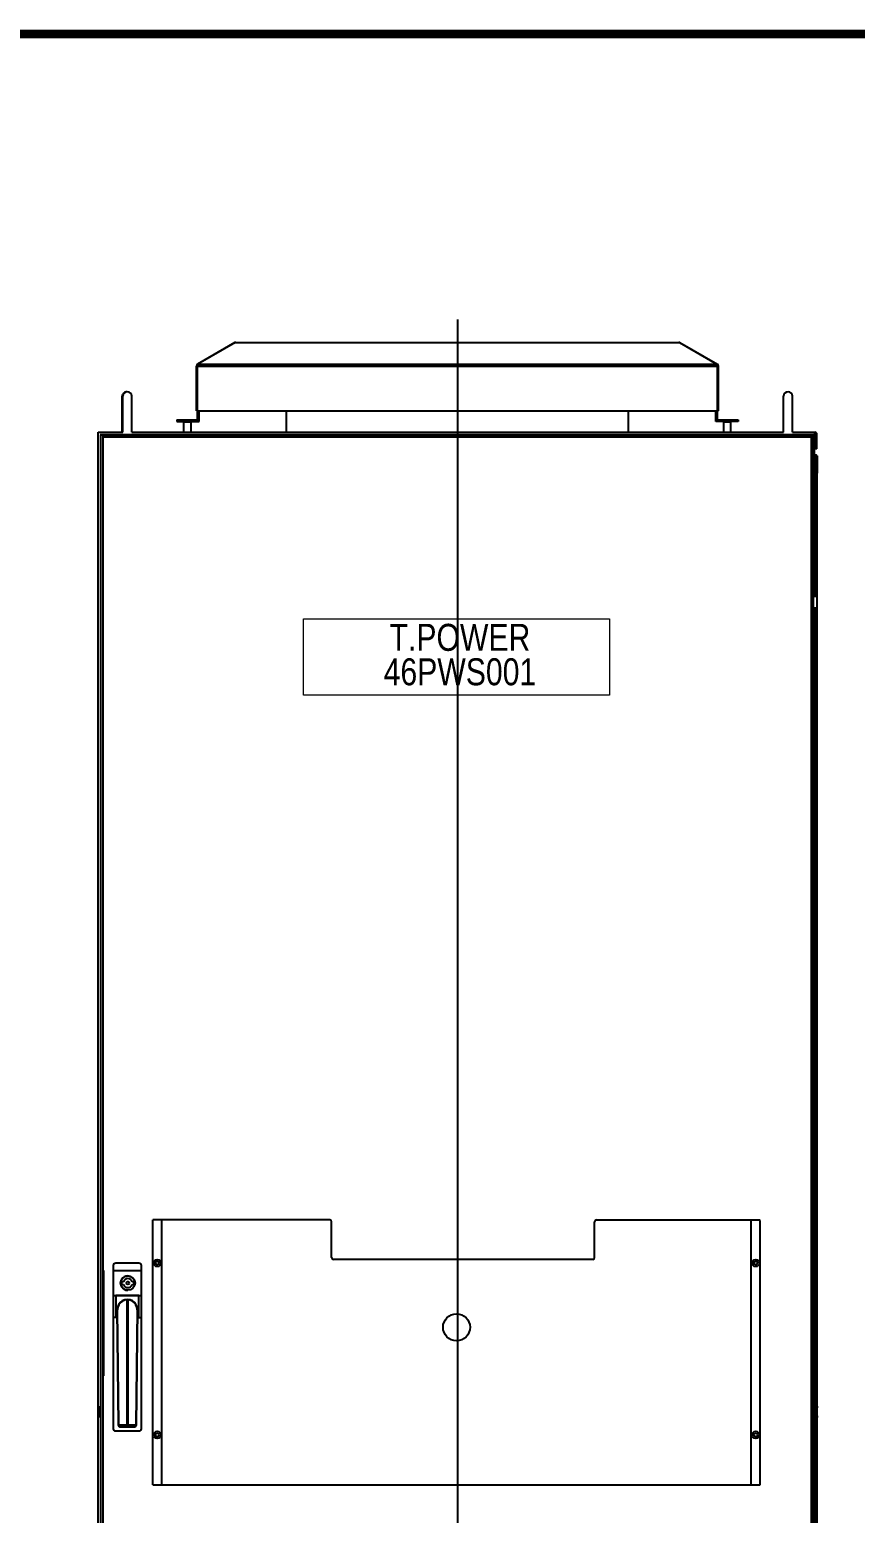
# Model space of a CAD drawing. Extents: x 81444 to 119867, y -54538 to -28747.
# Drawn here: x 82895 to 83813, y -39817 to -38168 of the extents above; entities that cross this region are included whole.
import ezdxf
from ezdxf.enums import TextEntityAlignment as Align
from ezdxf.lldxf.tags import DXFTag

# ---------------------------------------------------------------- set-up
doc = ezdxf.new("R2010")
doc.units = 0
doc.header["$LTSCALE"] = 100
doc.header["$MEASUREMENT"] = 0
doc.layers.add('HLSTK', color=7, linetype='Continuous')
doc.layers.add('t', color=1, linetype='Continuous')
doc.styles.add('HZ', font='arial.ttf', dxfattribs={"width": 0.7})
doc.styles.get("Standard").update_dxf_attribs({"font": ''})
doc.styles.get('Standard').set_extended_font_data('SimSun')
tags = doc.linetypes.add('CENTER', pattern=[2, 1.25, -0.25, 0.25, -0.25]).pattern_tags.tags
tags[10:11] = [DXFTag(74, 4), DXFTag(75, 0), DXFTag(340, '0'), DXFTag(46, 1.0), DXFTag(50, 0.0), DXFTag(44, 0.0), DXFTag(45, 0.0)]
tags[8:9] = [DXFTag(74, 4), DXFTag(75, 0), DXFTag(340, '0'), DXFTag(46, 1.0), DXFTag(50, 0.0), DXFTag(44, 0.0), DXFTag(45, 0.0)]
tags[6:7] = [DXFTag(74, 4), DXFTag(75, 0), DXFTag(340, '0'), DXFTag(46, 1.0), DXFTag(50, 0.0), DXFTag(44, 0.0), DXFTag(45, 0.0)]
tags[4:5] = [DXFTag(74, 4), DXFTag(75, 0), DXFTag(340, '0'), DXFTag(46, 1.0), DXFTag(50, 0.0), DXFTag(44, 0.0), DXFTag(45, 0.0)]
tags = doc.linetypes.add('HIDDEN', pattern=[0.375, 0.25, -0.125]).pattern_tags.tags
tags[6:7] = [DXFTag(74, 4), DXFTag(75, 0), DXFTag(340, '0'), DXFTag(46, 1.0), DXFTag(50, 0.0), DXFTag(44, 0.0), DXFTag(45, 0.0)]
tags[4:5] = [DXFTag(74, 4), DXFTag(75, 0), DXFTag(340, '0'), DXFTag(46, 1.0), DXFTag(50, 0.0), DXFTag(44, 0.0), DXFTag(45, 0.0)]
tags = doc.linetypes.add('HIDDEN2', pattern=[0.1875, 0.125, -0.0625]).pattern_tags.tags
tags[6:7] = [DXFTag(74, 4), DXFTag(75, 0), DXFTag(340, '0'), DXFTag(46, 1.0), DXFTag(50, 0.0), DXFTag(44, 0.0), DXFTag(45, 0.0)]
tags[4:5] = [DXFTag(74, 4), DXFTag(75, 0), DXFTag(340, '0'), DXFTag(46, 1.0), DXFTag(50, 0.0), DXFTag(44, 0.0), DXFTag(45, 0.0)]

# ---------------------------------------------------------------- blocks, each defined once
blk = doc.blocks.new('图框')
at = {"layer": 't', "color": 7, "const_width": 9.62}
blk.add_lwpolyline([(4115.6, -3151.6), (4115.6, 0), (0, 0), (0, -3151.6)], close=True, dxfattribs=at)
at = {"color": 7, "flags": 8}
for tag, p, height in [('DWG.NAME:', (1381.6, -2910.4), 25), ('PROJECTNAME:', (3125.5, -2912.8), 24), ('PROJECTNAME：', (3339.1, -2913.1), 25), ('DWG.NO.:', (3128.2, -3030.4), 24), ('图纸编号', (3315.4, -3052.4), 24), ('FILENO.:', (3128.7, -3106.1), 24), ('文档号', (3317.7, -3124.1), 24)]:
    blk.add_attdef(tag, p, '', height=height, dxfattribs=at)
for tag, p in [('图纸名称:', (1377.8, -2965.9)), ('项目名称：', (3121.6, -2984.3)), ('项目名称：', (3325, -2984.3))]:
    blk.add_attdef(tag, text='', height=25, dxfattribs=at).set_placement(p, align=Align.BOTTOM_LEFT)
for tag, height, p in [('RENLIU', 24, (698.2, -2950.4)), ('SHUFENWANG', 24, (885.8, -2950.4)), ('FANGHOU', 24, (1069.7, -2950.4)), ('DANDANLI', 24, (1250, -2950.4)), ('A', 23, (59.9, -2974.9)), ('设计时间', 23, (213.9, -2974.9)), ('刘仁', 23, (698.2, -3002.2)), ('王姝芬', 23, (885.8, -3002.2)), ('侯方', 23, (1069.7, -3002.2)), ('李丹丹', 23, (1250, -3002.2)), ('#10STATIONONTROLCABINETCOVER', 30, (1777.9, -3017.2)), ('PAGEXOFX', 24, (3953.7, -3039.1)), ('REV.', 24, (59.4, -3063)), ('DATE', 24, (208.9, -3063)), ('DESCRIPTION', 24, (451.7, -3063)), ('PREPARED', 24, (698.2, -3063)), ('CHECKED', 24, (885.8, -3063)), ('SIGNED', 24, (1069.7, -3063)), ('APPROVED', 24, (1250, -3063)), ('图纸名称', 30, (1777.9, -3094.7)), ('第几页共几页', 24, (3953.7, -3114.1))]:
    blk.add_attdef(tag, text='', height=height, dxfattribs=at).set_placement(p, align=Align.MIDDLE)
at = {"color": 7, "width": 0.8, "flags": 8}
blk.add_attdef('HANGZHOUHOLLYSYSAUTOMATIONCO.,LTD.', text='', height=24, dxfattribs=at).set_placement((2770.1, -3045.7), align=Align.MIDDLE)

msp = doc.modelspace()

# ---------------------------------------------------------------- linework, layer by layer
at = {"color": 1, "linetype": 'CENTER'}
msp.add_line((83370.7, -38490.1), (83370.7, -40733.8), dxfattribs=at)
at = {"color": 7, "linetype": 'Continuous'}
for p, q in [((83123.5, -38515.8), (83081.8, -38539.9)), ((83124, -38515.8), (83082.3, -38539.9)), ((83123.5, -38515.8), (83123.6, -38516)), ((83124, -38515.8), (83617.4, -38515.8)), ((83124.6, -38515.5), (83616.8, -38515.5)), ((83617.4, -38515.8), (83659.1, -38539.9)), ((83617.9, -38515.8), (83617.8, -38516)), ((83617.9, -38515.8), (83659.6, -38539.9)), ((83080.7, -38591.5), (83080.7, -38541.8)), ((83080.7, -38541.8), (83081.7, -38541.8)), ((83081.7, -38591.5), (83081.7, -38541.8)), ((83081.7, -38541.8), (83659.7, -38541.8)), ((83081.8, -38539.9), (83082.1, -38540.4)), ((83082.3, -38539.9), (83659.1, -38539.9)), ((83659.6, -38539.9), (83659.3, -38540.4)), ((83659.7, -38591.5), (83659.7, -38541.8)), ((83660.7, -38541.8), (83659.7, -38541.8)), ((83660.7, -38591.5), (83660.7, -38541.8)), ((82998.2, -38615.5), (82998.2, -38575.5)), ((82998.8, -38615.5), (82998.8, -38575.5)), ((83008.8, -38615.5), (83008.8, -38575.5)), ((83733.2, -38615.5), (83733.2, -38575.5)), ((83743.2, -38615.5), (83743.2, -38575.5)), ((83058.7, -38601.5), (83058.7, -38603.5)), ((83058.7, -38601.5), (83081.7, -38601.5)), ((83061.7, -38601.5), (83061.7, -38603.5)), ((83080.7, -38591.5), (83081.7, -38591.5)), ((83081.7, -38601.5), (83081.7, -38591.5)), ((83081.7, -38591.5), (83659.7, -38591.5)), ((83083.7, -38603.5), (83081.7, -38601.5)), ((83083.7, -38603.5), (83083.7, -38591.5)), ((83180.7, -38615.5), (83180.7, -38591.5)), ((83560.7, -38615.5), (83560.7, -38591.5)), ((83657.7, -38603.5), (83657.7, -38591.5)), ((83657.7, -38603.5), (83659.7, -38601.5)), ((83659.7, -38601.5), (83659.7, -38591.5)), ((83660.7, -38591.5), (83659.7, -38591.5)), ((83659.7, -38601.5), (83682.7, -38601.5)), ((83679.7, -38601.5), (83679.7, -38603.5)), ((83682.7, -38601.5), (83682.7, -38603.5)), ((82971.5, -40573), (82971.5, -38615.5)), ((82971.5, -38615.5), (82998.8, -38615.5)), ((82973.5, -38617.8), (83767.9, -38617.8)), ((83008.8, -38615.5), (83733.2, -38615.5)), ((83058.7, -38603.5), (83083.7, -38603.5)), ((83067.2, -38603.5), (83066.7, -38604)), ((83066.7, -38615.5), (83066.7, -38604)), ((83066.7, -38604), (83074.7, -38604)), ((83074.2, -38603.5), (83074.7, -38604)), ((83074.7, -38615.5), (83074.7, -38604)), ((83682.7, -38603.5), (83657.7, -38603.5)), ((83667.2, -38603.5), (83666.7, -38604)), ((83666.7, -38615.5), (83666.7, -38604)), ((83666.7, -38604), (83674.7, -38604)), ((83674.2, -38603.5), (83674.7, -38604)), ((83674.7, -38615.5), (83674.7, -38604)), ((83743.2, -38615.5), (83767.9, -38615.5)), ((83767.9, -38634), (83767.9, -38615.5)), ((83768.2, -38634), (83768.2, -38617.8)), ((83770.2, -38617.8), (83768.2, -38617.8)), ((83770.2, -38634), (83770.2, -38617.8)), ((82974.5, -40593.5), (82974.5, -38618.5)), ((82974.5, -38618.5), (83766.5, -38618.5)), ((82976.8, -38618.5), (82976.8, -39547.5)), ((83764.2, -38620.8), (82976.8, -38620.8)), ((83764.2, -40593.5), (83764.2, -38618.5)), ((83766.5, -40593.5), (83766.5, -38618.5)), ((83767.9, -38634), (83766.5, -38634)), ((83767.5, -38658.6), (83767.5, -38634)), ((83770.2, -38634), (83768.2, -38634)), ((83768.1, -38658.1), (83768.1, -38642.2)), ((83768.1, -38642.2), (83768.5, -38642.2)), ((83768.5, -38641.5), (83768.5, -38661)), ((83768.5, -38641.5), (83770.5, -38641.5)), ((83770.5, -38641.5), (83770.5, -38661)), ((83766.5, -38658.6), (83767.6, -38658.6)), ((83768.5, -38659.8), (83766.5, -38659.8)), ((83766.5, -38661), (83767.6, -38661)), ((83767.6, -38658.6), (83767.6, -38659.8)), ((83767.6, -38799), (83767.6, -38661)), ((83768.1, -38661), (83767.6, -38661)), ((83768.1, -38658.1), (83768.5, -38658.1)), ((83768.1, -38661), (83768.1, -38799)), ((83768.1, -38661), (83770.5, -38661)), ((83770.5, -40573), (83770.5, -38661)), ((83767.6, -39699), (83767.6, -38810)), ((83768.1, -38810), (83768.1, -39699)), ((82973.9, -38860), (82973.9, -39699)), ((82976.8, -39547.5), (82976.8, -40593.5)), ((82977.4, -39547.5), (82977.4, -39664.5)), ((82970.8, -39699), (82973.2, -39699)), ((82972, -39699), (82972, -39710)), ((82972.8, -39710), (82972.8, -39699)), ((82973.4, -39699), (82973.4, -39710)), ((82973.4, -39699), (82973.8, -39699)), ((83766.6, -39699), (83765.2, -39699)), ((83767.1, -39699), (83765.7, -39699)), ((83767.2, -39699), (83765.8, -39699)), ((83767.7, -39699), (83766.3, -39699)), ((83767.9, -39699), (83766.5, -39699)), ((83767.9, -39699), (83766.5, -39699)), ((83766.6, -39710), (83766.6, -39699)), ((83766.8, -39699), (83769.2, -39699)), ((83768.4, -39699), (83767, -39699)), ((83768.4, -39699), (83767, -39699)), ((83768.5, -39699), (83767.1, -39699)), ((83767.1, -39710), (83767.1, -39699)), ((83767.2, -39710), (83767.2, -39699)), ((83767.2, -39699), (83767.2, -39710)), ((83767.4, -39699), (83769.8, -39699)), ((83769, -39699), (83767.6, -39699)), ((83767.7, -39710), (83767.7, -39699)), ((83767.7, -39699), (83767.7, -39710)), ((83767.8, -39699), (83767.8, -39710)), ((83767.9, -39710), (83767.9, -39699)), ((83767.9, -39710), (83767.9, -39699)), ((83768, -39710), (83768, -39699)), ((83768.1, -39699), (83770.5, -39699)), ((83768.1, -39699), (83770.5, -39699)), ((83768.3, -39699), (83768.3, -39710)), ((83768.4, -39710), (83768.4, -39699)), ((83768.4, -39710), (83768.4, -39699)), ((83768.5, -39699), (83768.5, -39710)), ((83768.5, -39710), (83768.5, -39699)), ((83768.5, -39699), (83768.5, -39710)), ((83768.5, -39710), (83768.5, -39699)), ((83768.6, -39710), (83768.6, -39699)), ((83768.7, -39699), (83771.1, -39699)), ((83769, -39699), (83769, -39710)), ((83769, -39710), (83769, -39699)), ((83769, -39699), (83769, -39710)), ((83769.1, -39699), (83769.1, -39710)), ((83769.1, -39710), (83769.1, -39699)), ((83769.3, -39710), (83769.3, -39699)), ((83769.3, -39710), (83769.3, -39699)), ((83769.6, -39699), (83769.6, -39710)), ((83769.8, -39710), (83769.8, -39699)), ((83769.8, -39710), (83769.8, -39699)), ((83769.9, -39710), (83769.9, -39699)), ((83770.4, -39710), (83770.4, -39699)), ((82970.8, -39710), (82973.2, -39710)), ((82973.4, -39710), (82973.8, -39710)), ((82973.9, -39710), (82973.9, -40399)), ((83766.6, -39710), (83765.2, -39710)), ((83767.1, -39710), (83765.7, -39710)), ((83767.2, -39710), (83765.8, -39710)), ((83767.7, -39710), (83766.3, -39710)), ((83767.9, -39710), (83766.5, -39710)), ((83767.9, -39710), (83766.5, -39710)), ((83766.8, -39710), (83769.2, -39710)), ((83768.4, -39710), (83767, -39710)), ((83768.4, -39710), (83767, -39710)), ((83768.5, -39710), (83767.1, -39710)), ((83767.4, -39710), (83769.8, -39710)), ((83767.6, -40399), (83767.6, -39710)), ((83769, -39710), (83767.6, -39710)), ((83768.1, -39710), (83770.5, -39710)), ((83768.1, -39710), (83768.1, -40399)), ((83768.1, -39710), (83770.5, -39710)), ((83768.7, -39710), (83771.1, -39710))]:
    msp.add_line(p, q, dxfattribs=at)
at = {"linetype": 'HIDDEN'}
for p, q in [((83228.8, -39491.3), (83032.2, -39491)), ((83230.8, -39533.2), (83230.8, -39493.3)), ((83523.2, -39533.2), (83523.2, -39493.3)), ((83521.2, -39535.2), (83232.8, -39535.2))]:
    msp.add_line(p, q, dxfattribs=at)
at = {"color": 7, "linetype": 'HIDDEN'}
for p, q in [((83032.2, -39785.9), (83032.2, -39491)), ((83042.2, -39785.9), (83042.2, -39491)), ((83697.2, -39785.9), (83697.2, -39491.9)), ((83707.2, -39785.9), (83707.2, -39491.9)), ((83032.2, -39785.9), (83707.2, -39785.9))]:
    msp.add_line(p, q, dxfattribs=at)
at = {"color": 0, "linetype": 'HIDDEN'}
msp.add_line((83525.2, -39491.3), (83707.2, -39491.3), dxfattribs=at)
for p, q in [((82988.5, -39547.5), (83019.2, -39547.5)), ((82988.5, -39575.4), (83019.2, -39575.4))]:
    msp.add_line(p, q)
at = {"color": 4, "linetype": 'Continuous'}
for p, q in [((82997.4, -39560), (82997.4, -39563)), ((82999.6, -39560), (82997.4, -39560)), ((82997.4, -39563), (82999.6, -39563)), ((83011.4, -39560.1), (83009.2, -39560.1)), ((83009.2, -39563.1), (83011.4, -39563.1)), ((83011.4, -39563.1), (83011.4, -39560.1))]:
    msp.add_line(p, q, dxfattribs=at)
at = {"lineweight": -3}
for p, q in [((83003.2, -39580), (83003.2, -39721.8)), ((83004.5, -39580), (83004.5, -39721.8)), ((82991.2, -39599.6), (82988.5, -39599.6)), ((83016.5, -39599.6), (83019.2, -39599.6)), ((82994.6, -39719.2), (83003.2, -39719.2)), ((83004.5, -39719.2), (83013.2, -39719.2))]:
    msp.add_line(p, q, dxfattribs=at)
at = {"color": 3, "linetype": 'Continuous'}
for p, q in [((83767.3, -39699), (83769.7, -39699)), ((83767.9, -39699), (83770.3, -39699)), ((83768.6, -39699), (83771, -39699)), ((83768.6, -39699), (83771, -39699)), ((83769.2, -39699), (83771.6, -39699)), ((83767.3, -39710), (83769.7, -39710)), ((83767.9, -39710), (83770.3, -39710)), ((83768.6, -39710), (83771, -39710)), ((83768.6, -39710), (83771, -39710)), ((83769.2, -39710), (83771.6, -39710))]:
    msp.add_line(p, q, dxfattribs=at)
at = {"lineweight": 20}
msp.add_lwpolyline([(83199.6, -38822.8), (83539.6, -38822.8), (83539.6, -38907.8), (83199.6, -38907.8)], close=True, dxfattribs=at)
msp.add_lwpolyline([(82991.1, -39539.1), (83016.6, -39539.1, -0.414214), (83019.2, -39541.7), (83019.2, -39723.6, -0.414214), (83016.6, -39726.2), (82991.1, -39726.2, -0.414214), (82988.5, -39723.6), (82988.5, -39541.7, -0.414214)], format="xyb", close=True)
at = {"lineweight": -3}
msp.add_lwpolyline([(83016.5, -39599.6), (83016.5, -39575.4), (82991.2, -39575.4), (82991.2, -39599.6)], dxfattribs=at)
for points in [[(83015.2, -39591), (83013.6, -39719.2, -0.40988), (83011, -39721.8), (82996.8, -39721.8, -0.40988), (82994.2, -39719.2), (82992.5, -39591)], [(83003.2, -39721.4), (82996.8, -39721.4, -0.40988), (82994.6, -39719.2), (82992.9, -39591)], [(83014.8, -39591), (83013.2, -39719.2, -0.40988), (83011, -39721.4), (83004.5, -39721.4)]]:
    msp.add_lwpolyline(points, format="xyb", dxfattribs=at)
at = {"color": 7, "linetype": 'HIDDEN'}
for centre, radius in [((83037.2, -39539.2), 4), ((83037.2, -39539.2), 2), ((83702.2, -39539.2), 4), ((83702.2, -39539.2), 2), ((83037.2, -39730.3), 4), ((83037.2, -39730.3), 2), ((83702.2, -39730.3), 4), ((83702.2, -39730.3), 2)]:
    msp.add_circle(centre, radius, dxfattribs=at)
at = {"color": 4, "linetype": 'Continuous'}
for radius in [8, 1.6]:
    msp.add_circle((83004.4, -39561.5), radius, dxfattribs=at)
at = {"linetype": 'HIDDEN2'}
msp.add_circle((83369.7, -39610.6), 15, dxfattribs=at)
at = {"color": 7, "linetype": 'Continuous'}
for centre, radius, start, end in [((83124.6, -38517.7), 2.2, 90, 120), ((83616.8, -38517.7), 2.2, 60, 90), ((83082.9, -38541.8), 2.2, 120, 180), ((83109, -38548.5), 28.1, 164.5161, 164.989), ((83632.4, -38548.5), 28.1, 15.011, 15.4839), ((83658.5, -38541.8), 2.2, 0, 60), ((83003.2, -38575.5), 5, 86.537, 180), ((83003.8, -38575.5), 5, 0, 180), ((83738.2, -38575.5), 5, 0, 180), ((83767.9, -38617.8), 2.3, 0, 90), ((83767.9, -38617.8), 0.3, 0, 90), ((83769.3, -38642.2), 1.2, 32.7273, 180), ((83767.6, -38658.1), 0.5, 270, 0), ((83767.6, -38658.1), 1.7, 270, 302.2595)]:
    msp.add_arc(centre, radius, start, end, dxfattribs=at)
at = {"linetype": 'HIDDEN'}
for centre, start, end in [((83228.8, -39493.3), 0, 90), ((83525.2, -39493.3), 90, 180), ((83232.8, -39533.2), 180, 270), ((83521.2, -39533.2), 270, 0)]:
    msp.add_arc(centre, 2, start, end, dxfattribs=at)
at = {"color": 4, "linetype": 'Continuous'}
for radius, start, end in [(8, 89.4964, 270), (5, 16.954, 162.0388), (8, 0, 89.4964), (5, 196.954, 342.0388)]:
    msp.add_arc((83004.4, -39561.5), radius, start, end, dxfattribs=at)
at = {"lineweight": -3}
for radius in [11.3, 10.9]:
    msp.add_arc((83003.9, -39591), radius, 358.302, 181.698, dxfattribs=at)
at = {"color": 7, "linetype": 'Continuous'}
for points, start_tangent, end_tangent in [([(83124, -38515.8), (83124.2, -38515.6)], (0.721412, 0.692506), (0.835895, 0.548889)), ([(83124.2, -38515.6), (83124.4, -38515.5)], (0.835895, 0.548889), (0.949224, 0.3146)), ([(83124.4, -38515.5), (83124.6, -38515.5)], (0.949224, 0.3146), (1, 0)), ([(83617, -38515.5), (83616.8, -38515.5)], (-0.949224, 0.3146), (-1, 0)), ([(83617.2, -38515.6), (83617, -38515.5)], (-0.835895, 0.548889), (-0.949224, 0.3146)), ([(83617.4, -38515.8), (83617.2, -38515.6)], (-0.721412, 0.692506), (-0.835895, 0.548889)), ([(83081.8, -38541.2), (83081.7, -38541.8)], (-0.259249, -0.96581), (-0.252028, -0.96772)), ([(83082.1, -38540.4), (83081.9, -38541)], (-0.319262, -0.947666), (-0.267211, -0.963638)), ([(83082.3, -38539.9), (83082.1, -38540.4)], (-0.461961, -0.8869), (-0.319262, -0.947666)), ([(83659.1, -38539.9), (83659.3, -38540.4)], (0.461961, -0.8869), (0.319262, -0.947666)), ([(83659.3, -38540.4), (83659.5, -38541)], (0.319262, -0.947666), (0.267211, -0.963638)), ([(83659.6, -38541.2), (83659.7, -38541.8)], (0.259249, -0.96581), (0.252028, -0.96772))]:
    msp.add_spline(points, degree=3, dxfattribs=dict(at, start_tangent=start_tangent, end_tangent=end_tangent))

# ---------------------------------------------------------------- block references
at = {"color": 1}
msp.add_blockref('图框', (81494.1, -38172.7), dxfattribs=at)

# ---------------------------------------------------------------- texts
at = {"layer": 'HLSTK', "color": 7, "style": 'HZ', "width": 0.8}
for s, p in [('T.POWER', (83373.5, -38858.5)), ('46PWS001', (83373.5, -38896.8))]:
    msp.add_text(s, height=30, dxfattribs=at).set_placement(p, align=Align.CENTER)

doc.saveas('drawing.dxf')
